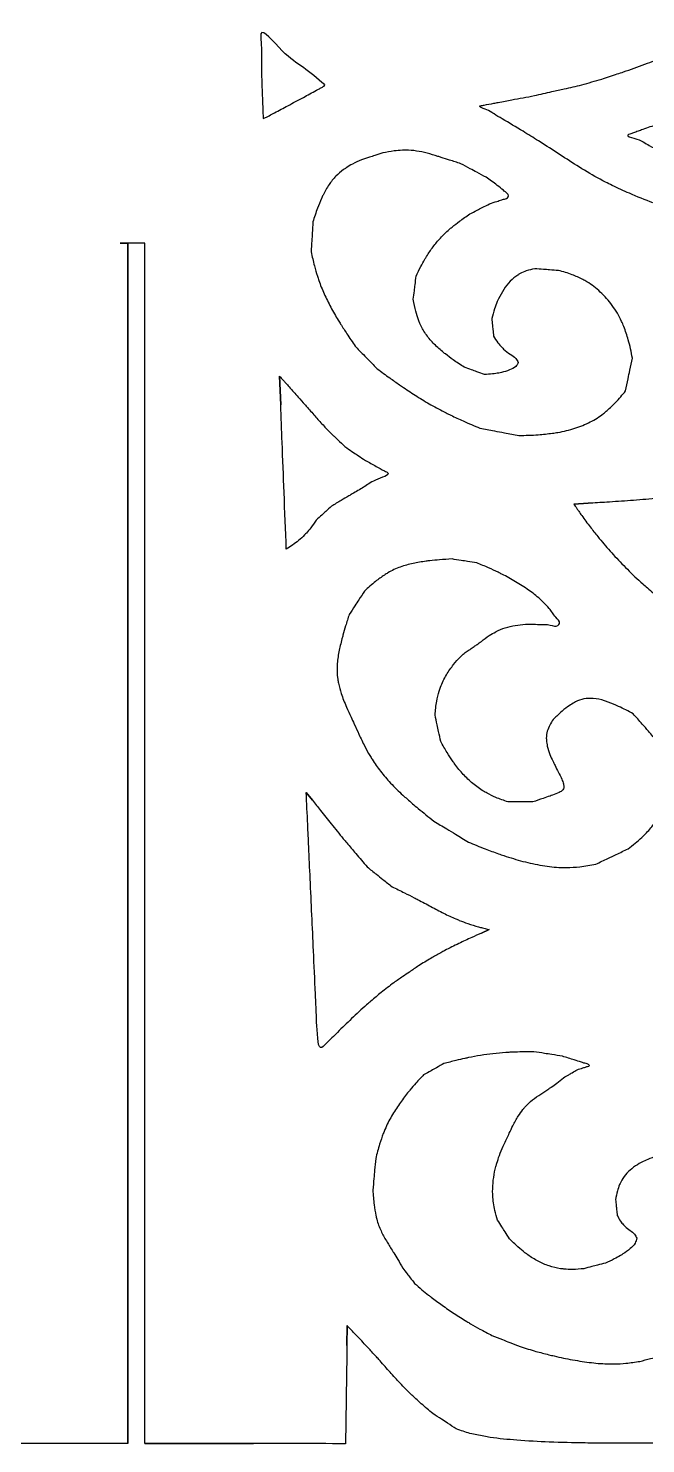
# Model space of a CAD drawing. Extents: x -268 to 413, y -196 to 303.
# Drawn here: x -91.9 to 19.2, y -188.3 to 66.1 of the extents above; entities that cross this region are included whole.
import ezdxf

# ---------------------------------------------------------------- set-up
doc = ezdxf.new("R2010")
doc.units = 0
doc.layers.add('layer_1', color=7, linetype='CONTINUOUS')

msp = doc.modelspace()

# ---------------------------------------------------------------- linework, layer by layer
at = {"layer": 'layer_1', "color": 1}
for points in [[(-38.642004, 55.72835), (-38.54949, 56.005497)], [(-10.538201, 52.199584), (-10.538201, 52.199584)], [(-73.965338, 27.511011), (-73.96521, -188.302016)], [(-3.682406, 6.028012), (-3.682406, 6.028012)], [(-46.450248, -1.590673), (-46.653404, 3.589815)], [(8.893009, -19.267805), (6.302701, -19.420566)], [(-45.43431, -27.495455), (-45.43431, -27.495455)], [(2.5687, -58.125427), (2.5687, -58.125427)], [(-41.849435, -71.230122), (-40.731919, -72.652519)], [(-8.935456, -95.91581), (-10.307311, -96.525426)], [(-38.192144, -116.334583), (-38.192144, -116.334583)], [(17.629338, -151.381997), (17.629338, -151.381997)], [(-34.475073, -167.107023), (-34.526073, -170.656949)], [(-51.317907, -188.302016), (-70.873521, -188.302016)]]:
    msp.add_lwpolyline(points, close=True, dxfattribs=at)
for points, knots in [([(-38.54949, 56.005497), (-39.859875, 57.098689), (-42.480658, 59.285083), (-45.731724, 61.185295), (-50.326687, 66.89123), (-49.839735, 62.657217), (-49.943239, 59.618024), (-49.851691, 56.664894), (-49.799947, 54.995777)], [0, 0, 0, 0, 4.886326, 9.772704, 14.659039, 16.164404, 19.927686, 24.819668, 24.819668, 24.819668, 24.819668]), ([(7.747109, 55.958462), (8.94052, 56.304187), (11.077644, 56.9233), (13.575199, 57.729752), (16.178301, 58.596983), (19.00305, 59.623748), (22.315125, 60.89437), (24.345037, 61.704291), (25.219785, 62.053309)], [0, 0, 0, 0, 3.727206, 6.674571, 7.87276, 11.958427, 15.689544, 18.51493, 18.51493, 18.51493, 18.51493]), ([(-49.799947, 54.995777), (-49.774866, 54.368668), (-49.732228, 53.302574), (-49.664509, 51.609345), (-49.621872, 50.543224), (-49.596791, 49.916089)], [0, 0, 0, 0, 1.88283, 3.200839, 5.083749, 5.083749, 5.083749, 5.083749]), ([(-49.596791, 49.916089), (-49.405412, 50.002368), (-48.887715, 50.23576), (-48.218638, 50.591559), (-46.928113, 51.262708), (-45.029025, 52.282818), (-42.507143, 53.63831), (-40.704019, 54.612859), (-39.649655, 55.183146), (-39.197878, 55.427518), (-38.82855, 55.627394), (-38.642004, 55.72835)], [0, 0, 0, 0, 0.629668, 1.703308, 2.272166, 4.993809, 8.170028, 10.861601, 11.142672, 11.766165, 12.402504, 12.402504, 12.402504, 12.402504]), ([(-6.576038, 49.862965), (-7.102148, 50.1578), (-7.996516, 50.659008), (-8.909306, 51.366213), (-11.103039, 52.107082), (-10.256176, 52.24838), (-9.468428, 52.405028), (-8.39939, 52.599591), (-6.747413, 52.910821), (-4.307053, 53.367689), (-2.140211, 53.774136), (-0.785935, 54.028165)], [0, 0, 0, 0, 1.703736, 2.896287, 4.599839, 4.691691, 5.334651, 7.07983, 7.906745, 10.387489, 14.522057, 14.522057, 14.522057, 14.522057]), ([(-0.785935, 54.028165), (0.267444, 54.266408), (2.058253, 54.671435), (4.902601, 55.314867), (6.693564, 55.720088), (7.747109, 55.958462)], [0, 0, 0, 0, 3.239953, 5.508122, 8.748651, 8.748651, 8.748651, 8.748651]), ([(20.547197, 34.726908), (19.126086, 35.292303), (16.649939, 36.277448), (13.829407, 37.588383), (11.109648, 38.921289), (8.232646, 40.559247), (4.616074, 42.862493), (1.88431, 44.661699), (-0.611627, 46.236613), (-3.141264, 47.81068), (-5.328154, 49.117352), (-6.576038, 49.862965)], [0, 0, 0, 0, 4.587367, 7.993035, 9.327438, 13.673349, 17.913599, 22.190414, 23.485861, 26.767354, 31.128261, 31.128261, 31.128261, 31.128261]), ([(25.524529, 50.370874), (24.110759, 49.862479), (21.843761, 49.047261), (19.277907, 48.134441), (17.87113, 47.632482), (17.075521, 47.358977), (16.518184, 47.139251), (15.565463, 46.797372), (18.320123, 46.117252), (19.876899, 44.918867), (22.192694, 43.90105), (23.50159, 43.325776)], [0, 0, 0, 0, 4.510801, 7.23313, 8.145379, 9.024301, 9.682885, 10.132877, 11.364437, 14.443237, 18.445455, 18.445455, 18.445455, 18.445455]), ([(-28.062572, 43.716944), (-28.539185, 43.56642), (-29.349426, 43.31053), (-30.636287, 42.904163), (-31.446539, 42.64833), (-31.923157, 42.497841)], [0, 0, 0, 0, 1.499453, 2.549063, 4.048497, 4.048497, 4.048497, 4.048497]), ([(-14.044168, 41.786648), (-14.715195, 42.007641), (-15.886737, 42.393474), (-17.260002, 42.828019), (-18.603651, 43.246647), (-20.070365, 43.685708), (-21.999058, 44.110708), (-23.497704, 44.247851), (-24.847991, 44.196877), (-26.229358, 44.084784), (-27.393329, 43.85123), (-28.062572, 43.716944)], [0, 0, 0, 0, 2.11943, 3.700305, 4.32099, 6.341651, 8.291356, 10.23922, 10.832025, 12.344386, 14.390229, 14.390229, 14.390229, 14.390229]), ([(-31.923157, 42.497841), (-32.461866, 42.250811), (-33.410406, 41.815848), (-34.454008, 41.175662), (-35.484929, 40.483974), (-36.578368, 39.53546), (-37.833527, 37.993096), (-38.635725, 36.594991), (-39.283363, 35.160474), (-39.939466, 33.567242), (-40.39372, 32.151328), (-40.659366, 31.323307)], [0, 0, 0, 0, 1.77623, 3.127523, 3.666572, 5.50064, 7.442421, 9.607507, 10.313073, 12.164514, 14.772192, 14.772192, 14.772192, 14.772192]), ([(-9.472509, 39.348451), (-10.037001, 39.649453), (-10.996593, 40.161132), (-12.520479, 40.973864), (-13.479856, 41.485626), (-14.044168, 41.786648)], [0, 0, 0, 0, 1.919189, 3.262464, 5.181204, 5.181204, 5.181204, 5.181204]), ([(-8.862893, 34.574285), (-8.423101, 34.721742), (-7.697965, 34.964872), (-6.861672, 35.223623), (-6.231193, 35.447649), (-5.675752, 35.482406), (-5.281827, 36.20847), (-5.940143, 36.619203), (-6.595195, 37.216924), (-7.771591, 38.113773), (-8.813914, 38.870384), (-9.472509, 39.348451)], [0, 0, 0, 0, 1.392602, 2.296144, 2.617932, 3.414014, 3.822133, 4.712702, 5.177117, 6.607307, 9.061944, 9.061944, 9.061944, 9.061944]), ([(-12.418615, 32.745566), (-11.979713, 32.971341), (-11.233539, 33.355179), (-10.048299, 33.964752), (-9.301947, 34.348524), (-8.862893, 34.574285)], [0, 0, 0, 0, 1.480704, 2.517332, 3.998421, 3.998421, 3.998421, 3.998421]), ([(-40.659366, 31.323307), (-40.697095, 30.658636), (-40.761238, 29.528649), (-40.862862, 27.733842), (-40.92669, 26.603701), (-40.964238, 25.938884)], [0, 0, 0, 0, 1.997221, 3.395418, 5.393047, 5.393047, 5.393047, 5.393047]), ([(-22.069303, 21.57104), (-21.793959, 22.15306), (-21.305724, 23.185087), (-20.649285, 24.355589), (-19.947263, 25.544031), (-19.050134, 26.851886), (-17.696088, 28.473337), (-16.515513, 29.631139), (-15.354268, 30.604928), (-14.141432, 31.568996), (-13.046173, 32.316986), (-12.418615, 32.745566)], [0, 0, 0, 0, 1.930978, 3.423979, 4.023721, 6.071919, 8.172712, 10.35316, 11.020653, 12.719149, 14.99817, 14.99817, 14.99817, 14.99817]), ([(-70.87365, 27.511011), (-71.492326, 27.511011), (-72.736766, 27.511011), (-76.335542, 27.511011), (-74.619674, 27.511011), (-73.965338, 27.511011)], [0, 0, 0, 0, 2.227463, 4.480443, 5.869196, 5.869196, 5.869196, 5.869196]), ([(-70.873521, -188.302016), (-70.873529, -164.322787), (-70.873545, -116.36434), (-70.873626, -44.426664), (-70.873642, 3.531783), (-70.87365, 27.511011)], [0, 0, 0, 0, 71.937686, 143.875341, 215.813027, 215.813027, 215.813027, 215.813027]), ([(-40.964238, 25.938884), (-40.781979, 25.101478), (-40.460668, 23.625179), (-39.95814, 21.925959), (-39.407725, 20.22111), (-38.644467, 18.344656), (-37.453277, 15.961884), (-36.422264, 14.181017), (-35.442008, 12.603748), (-34.443208, 11.034492), (-33.549272, 9.72135), (-33.040672, 8.974246)], [0, 0, 0, 0, 2.570105, 4.530945, 5.312578, 7.944395, 10.596909, 13.299636, 14.114073, 16.168199, 18.879404, 18.879404, 18.879404, 18.879404]), ([(-22.577212, 17.405712), (-22.514616, 17.920038), (-22.408209, 18.794341), (-22.238905, 20.182784), (-22.132116, 21.056891), (-22.069303, 21.57104)], [0, 0, 0, 0, 1.554364, 2.642263, 4.196181, 4.196181, 4.196181, 4.196181]), ([(-0.736171, 22.891713), (-1.247113, 22.786717), (-2.154891, 22.600173), (-3.147511, 22.138514), (-4.155261, 21.575171), (-5.200174, 20.652765), (-6.343535, 19.193153), (-7.062431, 17.923526), (-7.575376, 16.737541), (-8.03119, 15.566778), (-8.303243, 14.534267), (-8.456571, 13.952347)], [0, 0, 0, 0, 1.55915, 2.770107, 3.263882, 5.021338, 6.895886, 8.813179, 9.375886, 10.7726, 12.576406, 12.576406, 12.576406, 12.576406]), ([(3.530736, 22.586978), (3.003958, 22.624706), (2.108442, 22.688843), (0.686139, 22.790421), (-0.209391, 22.854197), (-0.736171, 22.891713)], [0, 0, 0, 0, 1.584379, 2.693432, 4.277775, 4.277775, 4.277775, 4.277775]), ([(16.838724, 6.841434), (16.627567, 7.946806), (16.258261, 9.880071), (15.494402, 12.054562), (14.623715, 14.165922), (13.308616, 16.336515), (11.18263, 18.734879), (9.304318, 20.213989), (7.563057, 21.168878), (5.890204, 21.966777), (4.375624, 22.364894), (3.530736, 22.586978)], [0, 0, 0, 0, 3.371049, 5.89587, 6.895865, 10.221846, 13.442424, 16.476728, 17.327291, 19.399722, 22.014315, 22.014315, 22.014315, 22.014315]), ([(-13.434553, 5.215368), (-14.094414, 5.643973), (-15.245968, 6.391952), (-16.527718, 7.356292), (-17.755803, 8.329615), (-19.014003, 9.48498), (-20.412067, 11.175106), (-21.237566, 12.620285), (-21.76569, 13.996518), (-22.229522, 15.42034), (-22.450463, 16.68195), (-22.577212, 17.405712)], [0, 0, 0, 0, 2.359795, 4.118188, 4.809051, 7.061212, 9.227351, 11.36853, 12.012993, 13.648879, 15.850229, 15.850229, 15.850229, 15.850229]), ([(-8.456571, 13.952347), (-8.419019, 13.563604), (-8.355175, 12.902687), (-8.253593, 11.85289), (-8.189521, 11.19184), (-8.151828, 10.802956)], [0, 0, 0, 0, 1.171657, 1.991979, 3.1641, 3.1641, 3.1641, 3.1641]), ([(-8.151828, 10.802956), (-7.900979, 10.396149), (-7.457007, 9.676151), (-6.796503, 8.931335), (-6.075916, 8.214184), (-5.225553, 7.559324), (-4.138876, 6.929197), (-3.811656, 6.283184), (-3.682406, 6.028012)], [0, 0, 0, 0, 1.430839, 2.532414, 2.976751, 4.477459, 5.770183, 6.614175, 6.614175, 6.614175, 6.614175]), ([(-33.040672, 8.974246), (-32.551582, 8.472541), (-31.720108, 7.619623), (-30.399387, 6.26504), (-29.567731, 5.412186), (-29.078509, 4.910496)], [0, 0, 0, 0, 2.101965, 3.573425, 5.675632, 5.675632, 5.675632, 5.675632]), ([(-9.777253, 3.894558), (-10.22878, 4.057724), (-10.996348, 4.335095), (-12.215448, 4.775365), (-12.983043, 5.052408), (-13.434553, 5.215368)], [0, 0, 0, 0, 1.440313, 2.448441, 3.888494, 3.888494, 3.888494, 3.888494]), ([(-3.682406, 6.028012), (-3.814204, 5.776395), (-4.150091, 5.135151), (-5.357027, 4.666522), (-6.374418, 4.315567), (-7.404018, 4.112682), (-8.415936, 3.949665), (-9.28696, 3.914405), (-9.777253, 3.894558)], [0, 0, 0, 0, 0.831146, 2.118174, 3.656044, 4.116919, 5.258687, 6.72902, 6.72902, 6.72902, 6.72902]), ([(15.619492, 0.949102), (15.770014, 1.676566), (16.025899, 2.913244), (16.432309, 4.877355), (16.688201, 6.114001), (16.838724, 6.841434)], [0, 0, 0, 0, 2.228619, 3.788621, 6.01715, 6.01715, 6.01715, 6.01715]), ([(-46.653404, 3.589815), (-46.440264, 3.351594), (-46.077868, 2.946556), (-45.502177, 2.303107), (-44.597585, 1.292453), (-43.440416, -0.0035), (-42.341015, -1.240126), (-41.272666, -2.444266), (-40.132492, -3.737514), (-38.688388, -5.340219), (-37.602391, -6.48673), (-36.65885, -7.409758), (-35.774167, -8.253713), (-34.995965, -8.933944), (-34.564519, -9.311073)], [0, 0, 0, 0, 0.958957, 1.630485, 2.590179, 5.028031, 6.84266, 7.554179, 9.857315, 12.014835, 14.026272, 14.593122, 15.97461, 17.693505, 17.693505, 17.693505, 17.693505]), ([(-29.078509, 4.910496), (-28.326295, 4.362266), (-26.99674, 3.393259), (-25.414378, 2.287099), (-23.796826, 1.172007), (-21.931567, -0.060133), (-19.381223, -1.600628), (-17.326236, -2.705944), (-15.382064, -3.647641), (-13.362635, -4.590397), (-11.60154, -5.330761), (-10.590025, -5.756001)], [0, 0, 0, 0, 2.792322, 4.935481, 5.791702, 8.686359, 11.640299, 14.727658, 15.681801, 18.12093, 21.412394, 21.412394, 21.412394, 21.412394]), ([(-3.580049, -7.076683), (-2.416365, -7.04724), (-0.401265, -6.996256), (1.932462, -6.739234), (4.148829, -6.422066), (6.469883, -5.865406), (9.253763, -4.733185), (11.150085, -3.55323), (12.624336, -2.313289), (14.018151, -1.021583), (15.039291, 0.235079), (15.619492, 0.949102)], [0, 0, 0, 0, 3.490536, 6.044404, 7.037083, 10.207716, 13.174264, 16.021693, 16.858041, 18.952846, 21.709267, 21.709267, 21.709267, 21.709267]), ([(-45.43431, -27.495455), (-45.567244, -24.105493), (-45.818064, -17.709308), (-46.156678, -9.074379), (-46.362427, -3.829415), (-46.450248, -1.590673)], [0, 0, 0, 0, 10.177702, 19.203304, 25.924696, 25.924696, 25.924696, 25.924696]), ([(-10.590025, -5.756001), (-9.724666, -5.918964), (-8.253498, -6.196011), (-5.91684, -6.636238), (-4.445549, -6.913551), (-3.580049, -7.076683)], [0, 0, 0, 0, 2.641707, 4.491081, 7.133299, 7.133299, 7.133299, 7.133299]), ([(-34.564519, -9.311073), (-34.1507, -9.587011), (-33.447173, -10.056128), (-32.329654, -10.801139), (-31.625935, -11.270183), (-31.211963, -11.546105)], [0, 0, 0, 0, 1.492144, 2.536769, 4.029268, 4.029268, 4.029268, 4.029268]), ([(-31.211963, -11.546105), (-30.542801, -11.904554), (-29.358901, -12.538734), (-28.156006, -13.286087), (-26.298732, -14.081489), (-29.88445, -15.093267), (-31.36813, -16.353199), (-33.11502, -17.299835), (-34.448735, -18.093043), (-35.68845, -18.821375), (-36.731088, -19.435376), (-37.30681, -19.774414)], [0, 0, 0, 0, 2.233031, 3.950745, 4.637831, 7.222957, 9.742314, 12.130095, 12.80051, 14.427036, 16.432593, 16.432593, 16.432593, 16.432593]), ([(28.550184, -17.490397), (27.395806, -17.650787), (25.270076, -17.946135), (22.726697, -18.223809), (19.863033, -18.515265), (16.547933, -18.779492), (12.534153, -19.052272), (10.001126, -19.202212), (8.893009, -19.267805)], [0, 0, 0, 0, 3.496202, 6.438086, 7.674737, 12.13156, 16.413745, 19.743894, 19.743894, 19.743894, 19.743894]), ([(-37.30681, -19.774414), (-37.645548, -20.087892), (-38.221402, -20.620803), (-39.135758, -21.467438), (-39.711316, -22.000659), (-40.049879, -22.314318)], [0, 0, 0, 0, 1.384597, 2.353809, 3.738387, 3.738387, 3.738387, 3.738387]), ([(6.302701, -19.420566), (6.478259, -19.671445), (6.776708, -20.09794), (7.251344, -20.774875), (8.036111, -21.904992), (9.161815, -23.417342), (10.333307, -24.892002), (11.69665, -26.559958), (13.446873, -28.559429), (15.943535, -31.180524), (18.020192, -33.162983), (19.969628, -34.855134), (21.906077, -36.481915), (23.620444, -37.783857), (24.588011, -38.518658)], [0, 0, 0, 0, 0.918611, 1.561642, 2.480263, 5.046159, 7.215578, 8.129959, 11.508803, 15.183974, 18.987277, 20.11533, 22.928096, 26.572375, 26.572375, 26.572375, 26.572375]), ([(-40.049879, -22.314318), (-40.372993, -22.773973), (-40.929007, -23.564947), (-41.651032, -24.425339), (-42.353655, -25.207077), (-43.173396, -25.952477), (-44.29915, -26.773299), (-45.059882, -27.257255), (-45.43431, -27.495455)], [0, 0, 0, 0, 1.684745, 2.899103, 3.366635, 4.837721, 6.211082, 7.542221, 7.542221, 7.542221, 7.542221]), ([(-15.618539, -29.27377), (-16.368895, -29.31771), (-17.698094, -29.395548), (-19.254001, -29.555773), (-20.843, -29.742757), (-22.638743, -30.032145), (-24.960429, -30.67385), (-26.675405, -31.44863), (-28.12496, -32.376883), (-29.584867, -33.415854), (-30.71261, -34.460519), (-31.363946, -35.063873)], [0, 0, 0, 0, 2.254648, 3.99394, 4.691177, 7.054884, 9.442609, 11.901077, 12.659478, 14.605492, 17.266048, 17.266048, 17.266048, 17.266048]), ([(-11.148467, -29.984835), (-11.700323, -29.896941), (-12.63847, -29.747522), (-14.128494, -29.5105), (-15.066674, -29.361447), (-15.618539, -29.27377)], [0, 0, 0, 0, 1.676436, 2.849915, 4.526274, 4.526274, 4.526274, 4.526274]), ([(-10.332188, -44.106245), (-9.866998, -43.741706), (-9.050156, -43.101599), (-7.99867, -42.489491), (-6.913242, -41.924994), (-5.593515, -41.460983), (-3.778447, -41.11074), (-2.340778, -41.009503), (-1.032706, -40.995279), (0.305248, -41.061988), (1.819094, -40.960321), (3.254152, -41.590553), (3.975306, -40.60493), (2.771469, -39.536755), (2.033688, -38.22605), (0.970477, -37.185195), (-0.226174, -36.043718), (-1.866743, -34.808182), (-4.169567, -33.336102), (-6.029535, -32.308505), (-7.654289, -31.50641), (-9.147913, -30.797872), (-10.438532, -30.273357), (-11.148467, -29.984835)], [0, 0, 0, 0, 1.770763, 3.109341, 3.641946, 5.440519, 7.277941, 9.175982, 9.751682, 11.207941, 13.142044, 14.536694, 14.98974, 16.294007, 18.260777, 19.922151, 20.625056, 23.239743, 26.050798, 28.827855, 29.606886, 31.486915, 33.785403, 33.785403, 33.785403, 33.785403]), ([(-31.363946, -35.063873), (-31.702688, -35.578009), (-32.278557, -36.452052), (-33.192914, -37.840452), (-33.768455, -38.714764), (-34.107014, -39.229073)], [0, 0, 0, 0, 1.847088, 3.140096, 4.987316, 4.987316, 4.987316, 4.987316]), ([(-34.107014, -39.229073), (-34.330638, -39.925601), (-34.729635, -41.16837), (-35.15315, -42.646409), (-35.57987, -44.193132), (-36.017886, -45.983937), (-36.351809, -48.398377), (-36.30881, -50.299692), (-35.982364, -51.982852), (-35.54737, -53.694324), (-34.955822, -55.086601), (-34.614915, -55.888968)], [0, 0, 0, 0, 2.194505, 3.915515, 4.611875, 7.00838, 9.44018, 11.910165, 12.662261, 14.582051, 17.19325, 17.19325, 17.19325, 17.19325]), ([(-18.662854, -57.312005), (-18.589323, -56.486579), (-18.460597, -55.041571), (-18.042137, -53.394078), (-17.534455, -51.785103), (-16.704638, -50.142577), (-15.444067, -48.334877), (-14.441766, -47.176018), (-13.662793, -46.44169), (-13.122704, -45.947168), (-12.609716, -45.664071), (-12.364063, -45.528505)], [0, 0, 0, 0, 2.481787, 4.344669, 5.084149, 7.541915, 9.820134, 11.689836, 12.120992, 13.033998, 13.872958, 13.872958, 13.872958, 13.872958]), ([(-12.364063, -45.528505), (-12.113212, -45.352934), (-11.686762, -45.05446), (-11.00947, -44.580373), (-10.583035, -44.28185), (-10.332188, -44.106245)], [0, 0, 0, 0, 0.918564, 1.561576, 2.480189, 2.480189, 2.480189, 2.480189]), ([(-34.614915, -55.888968), (-34.338985, -56.490991), (-33.869904, -57.514432), (-33.124894, -59.139897), (-32.655813, -60.163338), (-32.379883, -60.765362)], [0, 0, 0, 0, 1.986739, 3.377456, 5.364195, 5.364195, 5.364195, 5.364195]), ([(16.990706, -57.108061), (16.114309, -56.649311), (14.649339, -55.882473), (12.894774, -55.156691), (11.395528, -54.612576), (9.924951, -54.275183), (8.129559, -54.358429), (6.944586, -54.791548), (5.994701, -55.32297), (5.049572, -55.927195), (4.127895, -56.67412), (3.449236, -57.31258), (3.008475, -57.718408), (2.731589, -57.974671), (2.5687, -58.125427)], [0, 0, 0, 0, 2.96617, 4.958196, 5.68889, 7.752771, 9.437226, 11.006888, 11.483343, 12.703072, 14.367014, 15.032563, 15.49855, 16.164393, 16.164393, 16.164393, 16.164393]), ([(-17.646916, -62.086821), (-17.772317, -61.497248), (-17.985487, -60.495031), (-18.324133, -58.903426), (-18.537406, -57.9014), (-18.662854, -57.312005)], [0, 0, 0, 0, 1.808284, 3.07391, 4.8817, 4.8817, 4.8817, 4.8817]), ([(2.5687, -58.125427), (2.365577, -58.463571), (1.959147, -59.14016), (1.476826, -60.249085), (1.323678, -61.1979), (1.385075, -62.101573), (1.529172, -63.101256), (1.799335, -63.932128), (1.959085, -64.423431)], [0, 0, 0, 0, 1.182857, 2.366774, 3.61012, 4.013383, 5.08245, 6.629215, 6.629215, 6.629215, 6.629215]), ([(21.3592, -62.086171), (20.81979, -61.47152), (19.902845, -60.426672), (18.44668, -58.767302), (17.529937, -57.722573), (16.990706, -57.108061)], [0, 0, 0, 0, 2.45333, 4.170427, 6.623089, 6.623089, 6.623089, 6.623089]), ([(-32.379883, -60.765362), (-32.033674, -61.507437), (-31.419993, -62.822821), (-30.581631, -64.308734), (-29.678712, -65.819455), (-28.487584, -67.50556), (-26.630049, -69.660412), (-24.98248, -71.273524), (-23.305691, -72.766279), (-21.465033, -74.351126), (-19.824281, -75.651815), (-18.868729, -76.409318)], [0, 0, 0, 0, 2.455614, 4.352756, 5.114718, 7.735515, 10.532075, 13.639711, 14.6443, 17.267178, 20.924931, 20.924931, 20.924931, 20.924931]), ([(-5.558022, -72.956612), (-6.288703, -72.701335), (-7.574408, -72.25215), (-9.005276, -71.541656), (-10.417049, -70.763716), (-11.896485, -69.686518), (-13.619731, -68.030803), (-14.787075, -66.613192), (-15.722634, -65.281913), (-16.608072, -63.949746), (-17.271563, -62.75993), (-17.646916, -62.086821)], [0, 0, 0, 0, 2.319541, 4.081463, 4.783892, 7.154825, 9.541613, 11.939141, 12.649057, 14.423192, 16.734343, 16.734343, 16.734343, 16.734343]), ([(16.077125, -81.387428), (16.923394, -80.723608), (18.386257, -79.576125), (19.868593, -77.994842), (21.197073, -76.399253), (22.34356, -74.412232), (23.15038, -71.533054), (23.201743, -69.217499), (22.886384, -67.120365), (22.42373, -64.930986), (21.750113, -63.130833), (21.3592, -62.086171)], [0, 0, 0, 0, 3.221679, 5.569009, 6.483442, 9.45037, 12.363368, 15.372426, 16.309113, 18.725456, 22.066677, 22.066677, 22.066677, 22.066677]), ([(1.959085, -64.423431), (2.147133, -64.812179), (2.466846, -65.473116), (2.974835, -66.522916), (3.294811, -67.18395), (3.48305, -67.572831)], [0, 0, 0, 0, 1.295526, 2.202607, 3.498742, 3.498742, 3.498742, 3.498742]), ([(3.48305, -67.572831), (3.723018, -68.001434), (4.107043, -68.687335), (4.395223, -69.52861), (4.547841, -70.15603), (4.410924, -70.855179), (3.520649, -71.363018), (2.718993, -71.648465), (1.756283, -71.988711), (0.573497, -72.398133), (-0.464226, -72.746954), (-1.08795, -72.956612)], [0, 0, 0, 0, 1.470744, 2.353653, 2.653258, 3.412618, 4.26957, 5.541139, 6.015944, 7.32592, 9.299507, 9.299507, 9.299507, 9.299507]), ([(-41.13837, -86.77315), (-41.226264, -84.854274), (-41.375686, -81.592177), (-41.612708, -76.411167), (-41.761758, -73.14903), (-41.849435, -71.230122)], [0, 0, 0, 0, 5.762664, 9.796553, 15.559285, 15.559285, 15.559285, 15.559285]), ([(-40.731919, -72.652519), (-40.250317, -73.26497), (-39.130257, -74.689346), (-37.29101, -76.996785), (-35.710843, -78.944327), (-34.234933, -80.714775), (-32.804397, -82.415305), (-31.569584, -83.840859), (-30.878194, -84.639047)], [0, 0, 0, 0, 2.337373, 5.436017, 8.85231, 9.860894, 12.350856, 15.518793, 15.518793, 15.518793, 15.518793]), ([(-1.08795, -72.956612), (-1.639812, -72.956612), (-2.577976, -72.956612), (-4.068, -72.956612), (-5.006162, -72.956612), (-5.558022, -72.956612)], [0, 0, 0, 0, 1.655585, 2.814493, 4.470072, 4.470072, 4.470072, 4.470072]), ([(-18.868729, -76.409318), (-18.103729, -76.8733), (-16.803167, -77.662106), (-14.737476, -78.915065), (-13.436795, -79.70406), (-12.671654, -80.168197)], [0, 0, 0, 0, 2.684129, 4.563229, 7.247959, 7.247959, 7.247959, 7.247959]), ([(-12.671654, -80.168197), (-11.670483, -80.58308), (-9.880774, -81.324734), (-7.733598, -82.103036), (-5.472706, -82.887046), (-2.857691, -83.675712), (0.580815, -84.438505), (3.222306, -84.752866), (5.467877, -84.741544), (7.566771, -84.643213), (9.313115, -84.313878), (10.286244, -84.13036)], [0, 0, 0, 0, 3.250764, 5.81112, 6.849906, 10.42994, 13.996749, 17.410111, 18.375315, 20.732773, 23.699745, 23.699745, 23.699745, 23.699745]), ([(10.286244, -84.13036), (11.001069, -83.791614), (12.216298, -83.215735), (14.146592, -82.301424), (15.362103, -81.72595), (16.077125, -81.387428)], [0, 0, 0, 0, 2.37308, 4.034323, 6.40765, 6.40765, 6.40765, 6.40765]), ([(-30.878194, -84.639047), (-30.326326, -85.077942), (-29.388125, -85.824084), (-27.898101, -87.009321), (-26.959975, -87.755701), (-26.408122, -88.19476)], [0, 0, 0, 0, 2.115345, 3.596182, 5.711798, 5.711798, 5.711798, 5.711798]), ([(-38.192144, -116.334583), (-38.604359, -116.753841), (-39.537155, -117.702575), (-39.98029, -113.59123), (-40.01282, -111.136811), (-40.279424, -105.701345), (-40.618567, -98.040114), (-40.938446, -91.106588), (-41.13837, -86.77315)], [0, 0, 0, 0, 1.339369, 3.030847, 8.451984, 11.045153, 18.82459, 31.790187, 31.790187, 31.790187, 31.790187]), ([(-26.408122, -88.19476), (-25.65701, -88.559748), (-24.324239, -89.207381), (-22.771632, -89.99628), (-21.184886, -90.813997), (-19.426042, -91.759448), (-17.17413, -92.944302), (-15.469903, -93.768479), (-14.009589, -94.36321), (-12.66582, -94.869764), (-11.274309, -95.306979), (-10.222308, -95.576343), (-9.57909, -95.746453), (-9.173865, -95.853078), (-8.935456, -95.91581)], [0, 0, 0, 0, 2.505236, 4.445281, 5.224421, 7.860385, 10.435332, 12.859164, 13.534125, 15.16516, 17.166438, 17.905385, 18.422866, 19.162439, 19.162439, 19.162439, 19.162439]), ([(-10.307311, -96.525426), (-10.897377, -96.788453), (-12.267837, -97.399347), (-14.476929, -98.432816), (-16.329674, -99.35515), (-17.993909, -100.261773), (-19.582348, -101.153183), (-20.897936, -101.963671), (-21.633956, -102.417107)], [0, 0, 0, 0, 1.938069, 4.501263, 7.316449, 8.144721, 10.186666, 12.779824, 12.779824, 12.779824, 12.779824]), ([(-21.633956, -102.417107), (-22.18582, -102.793363), (-23.123992, -103.433), (-24.614016, -104.448937), (-25.55217, -105.088629), (-26.104028, -105.46492)], [0, 0, 0, 0, 2.00377, 3.406425, 5.410241, 5.410241, 5.410241, 5.410241]), ([(-26.104028, -105.46492), (-26.861806, -106.041331), (-28.259615, -107.104589), (-29.861148, -108.455633), (-31.652419, -110.005198), (-33.661663, -111.87932), (-36.051496, -114.197225), (-37.54012, -115.683561), (-38.192144, -116.334583)], [0, 0, 0, 0, 2.855794, 5.267845, 6.284075, 9.961263, 13.507867, 16.271996, 16.271996, 16.271996, 16.271996]), ([(-0.910312, -117.858549), (-1.736211, -117.866661), (-3.174046, -117.880784), (-4.849927, -117.95052), (-6.473128, -118.037012), (-8.225216, -118.192272), (-10.462284, -118.500606), (-12.138873, -118.812591), (-13.621886, -119.137478), (-15.098737, -119.477128), (-16.35037, -119.805262), (-17.062178, -119.991874)], [0, 0, 0, 0, 2.477652, 4.313423, 5.031369, 7.35416, 9.587514, 11.803824, 12.467973, 14.142076, 16.349529, 16.349529, 16.349529, 16.349529]), ([(4.270826, -118.671193), (3.631093, -118.570869), (2.543604, -118.400329), (0.816559, -118.129448), (-0.270752, -117.958878), (-0.910312, -117.858549)], [0, 0, 0, 0, 1.942657, 3.302337, 5.244481, 5.244481, 5.244481, 5.244481]), ([(6.912308, -121.10939), (7.246457, -120.996134), (7.781101, -120.814923), (8.421428, -120.614418), (8.775053, -120.476438), (9.266554, -120.404665), (8.6996, -119.99111), (8.237583, -119.957207), (7.370713, -119.652715), (6.107593, -119.265415), (4.977293, -118.899745), (4.270826, -118.671193)], [0, 0, 0, 0, 1.070876, 1.713421, 1.927609, 2.34086, 2.573946, 3.49339, 3.937736, 5.270909, 7.493109, 7.493109, 7.493109, 7.493109]), ([(-20.719597, -122.023749), (-21.185708, -122.510555), (-22.032278, -123.394712), (-22.975767, -124.498452), (-23.992754, -125.725934), (-25.141232, -127.255456), (-26.527514, -129.430249), (-27.453648, -131.242135), (-28.129126, -132.95051), (-28.747847, -134.6779), (-29.134375, -136.195113), (-29.354228, -137.05809)], [0, 0, 0, 0, 2.021501, 3.671528, 4.35448, 6.803775, 9.40323, 12.085225, 12.889832, 14.914014, 17.584032, 17.584032, 17.584032, 17.584032]), ([(-17.062178, -119.991874), (-17.513711, -120.242723), (-18.281317, -120.669165), (-19.500457, -121.346457), (-20.268064, -121.7729), (-20.719597, -122.023749)], [0, 0, 0, 0, 1.549602, 2.634323, 4.183925, 4.183925, 4.183925, 4.183925]), ([(4.474111, -122.531786), (4.775124, -122.356183), (5.286846, -122.057658), (6.099578, -121.583525), (6.611297, -121.284995), (6.912308, -121.10939)], [0, 0, 0, 0, 1.045471, 1.777299, 2.822768, 2.822768, 2.822768, 2.822768]), ([(-4.66854, -131.166409), (-4.359875, -130.581223), (-3.82422, -129.565693), (-3.036395, -128.481844), (-2.217064, -127.473116), (-1.151087, -126.519615), (0.339314, -125.481036), (1.490292, -124.752832), (2.44745, -124.084771), (3.340438, -123.440721), (4.068222, -122.857212), (4.474111, -122.531786)], [0, 0, 0, 0, 1.982022, 3.439592, 4.010214, 5.879209, 7.699522, 9.459492, 9.963606, 11.201131, 12.761572, 12.761572, 12.761572, 12.761572]), ([(-6.39568, -134.823837), (-6.182556, -134.372293), (-5.820233, -133.604647), (-5.24452, -132.385504), (-4.88187, -131.617934), (-4.66854, -131.166409)], [0, 0, 0, 0, 1.497939, 2.546572, 4.044725, 4.044725, 4.044725, 4.044725]), ([(-7.411618, -148.131047), (-7.58524, -147.562509), (-7.895348, -146.547035), (-8.113257, -145.313479), (-8.293598, -144.007742), (-8.333757, -142.472102), (-8.15564, -140.462872), (-7.853671, -138.939166), (-7.475889, -137.639377), (-7.076595, -136.403799), (-6.640416, -135.39171), (-6.39568, -134.823837)], [0, 0, 0, 0, 1.781615, 3.182166, 3.75155, 5.7358, 7.771575, 9.794915, 10.382031, 11.832316, 13.686313, 13.686313, 13.686313, 13.686313]), ([(-29.354228, -137.05809), (-29.417037, -137.760473), (-29.523813, -138.954518), (-29.693155, -140.850952), (-29.799627, -142.04501), (-29.862257, -142.747393)], [0, 0, 0, 0, 2.115556, 3.596429, 5.711941, 5.711941, 5.711941, 5.711941]), ([(21.133877, -136.651768), (20.625608, -136.830757), (19.732369, -137.145315), (18.732047, -137.626542), (17.749435, -138.146201), (16.721346, -138.845002), (15.565962, -139.963482), (14.875022, -140.983266), (14.443492, -141.978616), (14.071134, -143.014306), (13.911558, -143.941432), (13.819936, -144.473747)], [0, 0, 0, 0, 1.615304, 2.838761, 3.325226, 4.95022, 6.546672, 8.127672, 8.601026, 9.800399, 11.417486, 11.417486, 11.417486, 11.417486]), ([(-29.862257, -142.747393), (-29.804697, -143.637966), (-29.706445, -145.158163), (-29.400922, -146.896244), (-29.049677, -148.469267), (-28.466828, -150.03538), (-27.472017, -151.851697), (-26.648076, -153.123956), (-25.96373, -154.235279), (-25.311174, -155.313309), (-24.778282, -156.242847), (-24.478475, -156.765806)], [0, 0, 0, 0, 2.675114, 4.566389, 5.286418, 7.509472, 9.546419, 11.489946, 12.055904, 13.461806, 15.270145, 15.270145, 15.270145, 15.270145]), ([(13.819936, -144.473747), (13.857451, -144.824924), (13.921228, -145.421932), (14.022809, -146.370105), (14.08695, -146.967093), (14.12468, -147.318266)], [0, 0, 0, 0, 1.059527, 1.801215, 2.860797, 2.860797, 2.860797, 2.860797]), ([(14.12468, -147.318266), (14.306379, -147.65857), (14.625624, -148.256485), (15.130946, -148.871415), (15.684472, -149.453031), (16.370936, -149.968635), (17.275178, -150.527116), (17.521351, -151.121335), (17.629338, -151.381997)], [0, 0, 0, 0, 1.154182, 2.027896, 2.377767, 3.559083, 4.618594, 5.446564, 5.446564, 5.446564, 5.446564]), ([(-5.278155, -151.483631), (-5.541638, -151.06965), (-5.989514, -150.365954), (-6.700668, -149.248426), (-7.14832, -148.544865), (-7.411618, -148.131047)], [0, 0, 0, 0, 1.472149, 2.502406, 3.97385, 3.97385, 3.97385, 3.97385]), ([(8.130761, -156.867989), (7.450983, -156.931925), (6.253611, -157.044543), (4.843519, -156.969978), (3.418425, -156.823154), (1.825877, -156.41858), (-0.152367, -155.562553), (-1.573332, -154.691237), (-2.754023, -153.794488), (-3.891264, -152.867773), (-4.776194, -151.984597), (-5.278155, -151.483631)], [0, 0, 0, 0, 2.045375, 3.602759, 4.225501, 6.342735, 8.495714, 10.674204, 11.321629, 12.943724, 15.06983, 15.06983, 15.06983, 15.06983]), ([(17.629338, -151.381997), (17.549849, -151.693018), (17.358624, -152.441236), (16.360755, -153.347666), (15.45912, -154.040731), (14.483396, -154.626576), (13.450729, -155.203406), (12.523847, -155.615377), (11.991217, -155.852115)], [0, 0, 0, 0, 0.946536, 2.277073, 3.885977, 4.39255, 5.685948, 7.433314, 7.433314, 7.433314, 7.433314]), ([(-24.478475, -156.765806), (-24.215176, -157.104347), (-23.767513, -157.679935), (-23.056362, -158.594237), (-22.608501, -159.169991), (-22.345022, -159.50871)], [0, 0, 0, 0, 1.286634, 2.187542, 3.474931, 3.474931, 3.474931, 3.474931]), ([(11.991217, -155.852115), (11.514605, -155.977544), (10.704374, -156.190769), (9.417555, -156.529393), (8.607347, -156.742584), (8.130761, -156.867989)], [0, 0, 0, 0, 1.478521, 2.513453, 3.991882, 3.991882, 3.991882, 3.991882]), ([(-22.345022, -159.50871), (-21.908477, -159.89293), (-21.094408, -160.609423), (-20.08155, -161.422734), (-18.88479, -162.363876), (-17.353485, -163.489893), (-15.222456, -164.951782), (-13.499642, -166.045731), (-11.943958, -166.956935), (-10.448446, -167.808368), (-9.15228, -168.479381), (-8.427555, -168.854563)], [0, 0, 0, 0, 1.744408, 3.252973, 3.896054, 6.311921, 8.953173, 11.648081, 12.431621, 14.361844, 16.809826, 16.809826, 16.809826, 16.809826]), ([(-19.056558, -182.931209), (-19.755926, -182.342212), (-20.984542, -181.307492), (-22.368496, -180.03407), (-23.730299, -178.742411), (-25.177513, -177.237989), (-26.994849, -175.219041), (-28.368082, -173.66199), (-29.614297, -172.288514), (-30.859506, -170.930742), (-32.170154, -169.531124), (-33.190438, -168.459759), (-33.832784, -167.783326), (-34.2372, -167.357493), (-34.475073, -167.107023)], [0, 0, 0, 0, 2.742685, 4.818217, 5.640773, 8.373335, 11.077098, 13.790119, 14.601398, 16.64082, 19.316989, 20.353666, 21.0792, 22.115476, 22.115476, 22.115476, 22.115476]), ([(-8.427555, -168.854563), (-7.800419, -169.105418), (-6.734298, -169.531868), (-5.041068, -170.209147), (-3.974975, -170.635568), (-3.347868, -170.886402)], [0, 0, 0, 0, 2.026342, 3.444743, 5.470978, 5.470978, 5.470978, 5.470978]), ([(-34.526073, -170.656949), (-34.547292, -172.147331), (-34.593474, -175.39104), (-34.661046, -180.124947), (-34.712053, -183.674352), (-34.745766, -186.033554), (-34.761941, -187.191116), (-34.775477, -188.042768), (-34.780064, -188.331316)], [0, 0, 0, 0, 4.471599, 9.732113, 14.203168, 15.120913, 16.810441, 17.676193, 17.676193, 17.676193, 17.676193]), ([(-3.347868, -170.886402), (-2.401943, -171.174135), (-0.696798, -171.692808), (1.343907, -172.220625), (3.537594, -172.759226), (6.093858, -173.290065), (9.414066, -173.792284), (11.922259, -173.998113), (13.990086, -173.977775), (15.828872, -173.903583), (17.354991, -173.660628), (18.188421, -173.527947)], [0, 0, 0, 0, 2.96581, 5.346237, 6.322219, 9.742463, 13.173339, 16.394162, 17.274656, 19.376972, 21.906439, 21.906439, 21.906439, 21.906439]), ([(18.188421, -173.527947), (18.828007, -173.364773), (19.915338, -173.087369), (21.642429, -172.647081), (22.729955, -172.370048), (23.369696, -172.207083)], [0, 0, 0, 0, 1.98022, 3.366476, 5.346989, 5.346989, 5.346989, 5.346989]), ([(-14.847564, -185.670268), (-15.367265, -185.332061), (-16.250704, -184.757143), (-17.653702, -183.844123), (-18.537001, -183.269313), (-19.056558, -182.931209)], [0, 0, 0, 0, 1.860176, 3.162114, 5.02176, 5.02176, 5.02176, 5.02176]), ([(21.973266, -188.206426), (19.757158, -188.227767), (15.869776, -188.265202), (11.321502, -188.240837), (6.83609, -188.192643), (2.078141, -188.072238), (-3.613945, -187.760036), (-7.538521, -187.40244), (-10.341253, -186.924402), (-12.412308, -186.530635), (-14.032506, -185.958225), (-14.847564, -185.670268)], [0, 0, 0, 0, 6.648542, 11.662533, 13.644552, 20.105766, 25.93744, 30.749789, 31.910512, 34.468606, 37.058221, 37.058221, 37.058221, 37.058221]), ([(-73.96521, -188.302016), (-76.393512, -188.308733), (-81.906228, -188.323983), (-89.558711, -188.31695), (-94.782873, -188.312851), (-96.922614, -188.311172)], [0, 0, 0, 0, 7.284929, 16.538199, 22.957424, 22.957424, 22.957424, 22.957424]), ([(-34.780064, -188.331316), (-37.903415, -188.325663), (-42.455962, -188.317423), (-47.968576, -188.307454), (-50.35784, -188.303575), (-51.317907, -188.302016)], [0, 0, 0, 0, 9.370068, 13.657664, 16.537869, 16.537869, 16.537869, 16.537869])]:
    msp.add_open_spline(points, degree=3, knots=knots, dxfattribs=at)

doc.saveas('drawing.dxf')
